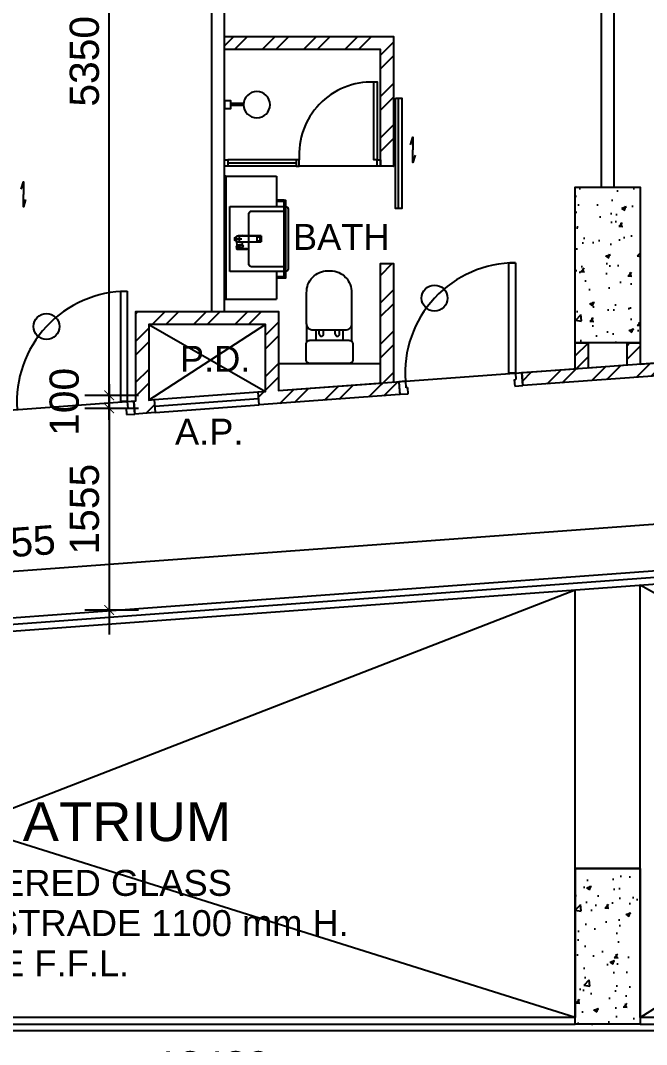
# Model space of a CAD drawing. Header units: millimetres. Extents: x 0 to 69068, y 299 to 37257.
# Drawn here: x 29977 to 34800, y 16415 to 24308 of the extents above; entities that cross this region are included whole.
import ezdxf
from ezdxf.enums import TextEntityAlignment as Align

# ---------------------------------------------------------------- set-up
doc = ezdxf.new("R2010")
doc.units = ezdxf.units.MM
doc.layers.get('Defpoints').update_dxf_attribs({"color": 8})
for name, color, linetype in [('BEAM AND COLUMN COVER', 8, 'Continuous'), ('Default', 8, 'Continuous'), ('Door', 8, 'Continuous'), ('Dry Wall', 8, 'Continuous'), ('FSD', 8, 'Continuous'), ('GBP A.P.', 8, 'Continuous'), ('GBP Dim', 8, 'Continuous'), ('GBP Text 200', 8, 'Continuous'), ('GBP Text 250', 8, 'Continuous'), ('hatch', 8, 'Continuous'), ('LP-Furn built-in', 8, 'Continuous'), ('LP-Furn built-in 2', 8, 'Continuous'), ('LP-Sanitary', 8, 'Continuous'), ('LP-WC', 8, 'Continuous'), ('PD', 8, 'Continuous'), ('PD DOOR', 8, 'Continuous'), ('SMOKE BARRIER', 8, 'Continuous'), ('TEXT', 8, 'Continuous'), ('WALL-NEW', 8, 'Continuous'), ('WALL-STRUCTURE', 8, 'Continuous'), ('WINDOW', 8, 'Continuous'), ('zzz-room mix', 8, 'Continuous')]:
    doc.layers.add(name, color=color, linetype=linetype)
doc.layers.add('LP-Nonplot', color=8, linetype='Continuous', plot=False)
doc.styles.add('BH', font='arial.ttf')
doc.dimstyles.new('200 GBP', dxfattribs={"dimscale": 1.5, "dimtxt": 150, "dimasz": 50, "dimexe": 125, "dimexo": 50, "dimgap": 50, "dimtad": 1, "dimdec": 0, "dimzin": 0, "dimdsep": 46, "dimtxsty": 'BH', "dimblk": 'ARCHTICK', "dimcen": 0.09, "dimdle": 125, "dimclrd": 9, "dimclre": 9, "dimclrt": 1, "dimadec": 0, "dimazin": 0, "dimtfac": 1, "dimtdec": 0, "dimtix": 1, "dimtmove": 2, "dimatfit": 3, "dimldrblk": 'ARCHTICK', "dimfxl": 300, "dimfxlon": 1, "dimtolj": 1, "dimtzin": 0, "dimarcsym": 0})
pattern_1 = [(50, (-578661.28, 750822.8), (364.36934, -31.87817), [38.1, -419.1]), (355, (-578661.28, 750822.8), (-70.48565, 382.11329), [30.48, -335.28]), (100.451, (-578630.9, 750820.15), (293.885, 350.23338), [32.38, -356.18]), (46.1842, (-578661.3, 750924.4), (542.15808, -84.08466), [57.15, -628.65]), (96.6356, (-578616.1, 750917.4), (474.80847, 494.8511), [48.57, -534.27]), (351.184, (-578661.3, 750924.4), (474.8092, 494.85024), [45.72, -502.92]), (21, (-578610.48, 750899), (303.22976, -204.53104), [38.1, -419.1]), (326, (-578610.48, 750899), (123.60406, 368.37593), [30.48, -335.28]), (71.4514, (-578585.2, 750881.97), (426.83298, 163.84572), [32.38, -356.18]), (37.5, (-578661.28, 750822.81), (6.177207, 169.110078), [0, -331.216, 0, -340.36, 0, -336.55]), (7.5, (-578661.28, 750822.81), (133.639325, 200.36115), [0, -194.056, 0, -323.596, 0, -128.27]), (327.5, (-578774.56, 750822.81), (271.18119, -11.457488), [0, -127, 0, -396.24, 0, -525.78]), (317.5, (-578825.36, 750822.8), (296.25836, 50.85298), [0, -165.1, 0, -263.144, 0, -373.38])]

# ---------------------------------------------------------------- blocks, each defined once
blk = doc.blocks.new('DR1CR2')
at = {"layer": 'Door'}
for p, q in [((-50, 0), (-50, -50)), ((-50, 0), (0, 0)), ((0, 0), (0, -75)), ((-62.5, -50), (-50, -50)), ((-62.5, -50), (-62.5, -100)), ((0, -75), (0, -100)), ((-62.5, -100), (0, -100))]:
    blk.add_line(p, q, dxfattribs=at)
blk = doc.blocks.new('_ArchTick')
at = {"color": 0, "const_width": 0.1}
blk.add_lwpolyline([(0.5, 0.5), (-0.5, -0.5)], dxfattribs=at)
blk = doc.blocks.new('*D295')
at = {"layer": 'Defpoints', "color": 0, "transparency": 16777216}
for p in [(33202.3, 21446.6), (39552.7, 20358.1), (33315.7, 19900.7)]:
    blk.add_point(p, dxfattribs=at)
at = {"layer": 'GBP Dim', "color": 9, "lineweight": -2, "transparency": 16777216}
for p, q in [((39425.6, 22091), (39566.4, 20171.1)), ((39214.9, 21887.5), (39626.3, 21917.7)), ((39328.3, 20341.6), (39739.7, 20371.8))]:
    blk.add_line(p, q, dxfattribs=at)
at = {"layer": 'GBP Dim', "color": 9, "lineweight": -2, "transparency": 16777216, "xscale": 75, "yscale": 75, "zscale": 75}
for p, rotation in [((39439.3, 21904), 94.19418278322694), ((39552.7, 20358.1), 274.1941827832269)]:
    blk.add_blockref('_ArchTick', p, dxfattribs=dict(at, rotation=rotation))
at = {"layer": 'GBP Dim', "transparency": 16777216, "insert": (39685.4, 21144.9), "char_height": 225, "attachment_point": 5, "rotation": 274.19418, "style": 'BH'}
blk.add_mtext('\\A1;1550', dxfattribs=at)
blk = doc.blocks.new('*D305')
at = {"layer": 'Defpoints', "color": 0, "transparency": 16777216}
for p in [(30660.6, 26768.1), (31200, 26768.1), (31200, 21418.6)]:
    blk.add_point(p, dxfattribs=at)
at = {"layer": 'GBP Dim', "color": 9, "lineweight": -2, "transparency": 16777216}
for p, q in [((30660.6, 21231.1), (30660.6, 26955.6)), ((30885.6, 26768.1), (30473.1, 26768.1)), ((30885.6, 21418.6), (30473.1, 21418.6))]:
    blk.add_line(p, q, dxfattribs=at)
at = {"layer": 'GBP Dim', "color": 9, "lineweight": -2, "transparency": 16777216, "xscale": 75, "yscale": 75, "zscale": 75}
for p, rotation in [((30660.6, 26768.1), 90), ((30660.6, 21418.6), 270)]:
    blk.add_blockref('_ArchTick', p, dxfattribs=dict(at, rotation=rotation))
at = {"layer": 'GBP Dim', "transparency": 16777216, "insert": (30470.6, 23993.6), "char_height": 225, "attachment_point": 5, "rotation": 90, "style": 'BH'}
blk.add_mtext('\\A1;5350', dxfattribs=at)
blk = doc.blocks.new('*D313')
at = {"layer": 'Defpoints', "color": 0, "transparency": 16777216}
for p in [(40666.2, 20852.2), (40700, 20392.2), (20798.3, 18932.8)]:
    blk.add_point(p, dxfattribs=at)
at = {"layer": 'GBP Dim', "color": 9, "lineweight": -2, "transparency": 16777216}
for p, q in [((40682.7, 20627.8), (40652.5, 21039.2)), ((20577.6, 19379.1), (40853.2, 20866)), ((20781, 19168.4), (20750.9, 19579.8))]:
    blk.add_line(p, q, dxfattribs=at)
at = {"layer": 'GBP Dim', "color": 9, "lineweight": -2, "transparency": 16777216, "xscale": 75, "yscale": 75, "zscale": 75}
for p, rotation in [((40666.2, 20852.2), 4.194182783227751), ((20764.6, 19392.8), 184.1941827832277)]:
    blk.add_blockref('_ArchTick', p, dxfattribs=dict(at, rotation=rotation))
at = {"layer": 'GBP Dim', "transparency": 16777216, "insert": (29811.4, 20275.5), "char_height": 225, "attachment_point": 5, "rotation": 4.19418, "style": 'BH'}
blk.add_mtext('\\A1;19955', dxfattribs=at)
blk = doc.blocks.new('*D314')
at = {"layer": 'Defpoints', "color": 0, "transparency": 16777216}
for p in [(22220, 16622.5), (40700, 16622.5), (40700, 16059.7)]:
    blk.add_point(p, dxfattribs=at)
at = {"layer": 'GBP Dim', "color": 9, "lineweight": -2, "transparency": 16777216}
for p, q in [((22220, 16284.7), (22220, 15872.2)), ((40700, 16284.7), (40700, 15872.2)), ((22032.5, 16059.7), (40887.5, 16059.7))]:
    blk.add_line(p, q, dxfattribs=at)
at = {"layer": 'GBP Dim', "color": 9, "lineweight": -2, "transparency": 16777216, "xscale": 75, "yscale": 75, "zscale": 75, "rotation": 180}
blk.add_blockref('_ArchTick', (22220, 16059.7), dxfattribs=at)
at = {"layer": 'GBP Dim', "color": 9, "lineweight": -2, "transparency": 16777216, "xscale": 75, "yscale": 75, "zscale": 75}
blk.add_blockref('_ArchTick', (40700, 16059.7), dxfattribs=at)
at = {"layer": 'GBP Dim', "transparency": 16777216, "insert": (31460, 16249.6), "char_height": 225, "attachment_point": 5, "style": 'BH'}
blk.add_mtext('\\A1;18480', dxfattribs=at)
blk = doc.blocks.new('*D374')
at = {"layer": 'Defpoints', "color": 0, "transparency": 16777216}
for p in [(31200, 21418.4), (30660.6, 21318.7), (31207.3, 21318.7)]:
    blk.add_point(p, dxfattribs=at)
at = {"layer": 'GBP Dim', "color": 9, "lineweight": -2, "transparency": 16777216}
for p, q in [((30660.6, 21418.4), (30660.6, 21493.4)), ((30885.6, 21418.4), (30473.1, 21418.4)), ((30660.6, 21418.4), (30660.6, 21318.7)), ((30885.6, 21318.7), (30473.1, 21318.7)), ((30660.6, 21318.7), (30660.6, 21243.7))]:
    blk.add_line(p, q, dxfattribs=at)
at = {"layer": 'GBP Dim', "color": 9, "lineweight": -2, "transparency": 16777216, "xscale": 75, "yscale": 75, "zscale": 75}
for p, rotation in [((30660.6, 21418.4), 270), ((30660.6, 21318.7), 90)]:
    blk.add_blockref('_ArchTick', p, dxfattribs=dict(at, rotation=rotation))
at = {"layer": 'GBP Dim', "transparency": 16777216, "insert": (30315.3, 21368.6), "char_height": 225, "attachment_point": 5, "rotation": 90, "style": 'BH'}
blk.add_mtext('\\A1;100', dxfattribs=at)
blk = doc.blocks.new('*D375')
at = {"layer": 'Defpoints', "color": 0, "transparency": 16777216}
for p in [(31207.3, 21318.7), (30660.6, 19764.1), (31201, 19764.1)]:
    blk.add_point(p, dxfattribs=at)
at = {"layer": 'GBP Dim', "color": 9, "lineweight": -2, "transparency": 16777216}
for p, q in [((30660.6, 21506.2), (30660.6, 19576.6)), ((30885.6, 21318.7), (30473.1, 21318.7)), ((30885.6, 19764.1), (30473.1, 19764.1))]:
    blk.add_line(p, q, dxfattribs=at)
at = {"layer": 'GBP Dim', "color": 9, "lineweight": -2, "transparency": 16777216, "xscale": 75, "yscale": 75, "zscale": 75}
for p, rotation in [((30660.6, 21318.7), 90), ((30660.6, 19764.1), 270)]:
    blk.add_blockref('_ArchTick', p, dxfattribs=dict(at, rotation=rotation))
at = {"layer": 'GBP Dim', "transparency": 16777216, "insert": (30470.7, 20541.4), "char_height": 225, "attachment_point": 5, "rotation": 90, "style": 'BH'}
blk.add_mtext('\\A1;1555', dxfattribs=at)
blk = doc.blocks.new('pln_shower head')
at = {"ltscale": 100}
for points in [[(101, 9.1), (200, 9.1)], [(101, -5.9), (200, -5.9)]]:
    blk.add_lwpolyline(points, dxfattribs=at)
at = {"ltscale": 0.5}
blk.add_lwpolyline([(248, 30.1), (248, -29.9), (200, -29.9), (200, 30.1)], close=True, dxfattribs=at)
at = {"ltscale": 100}
blk.add_circle((0, 0), 101.9, dxfattribs=at)
blk = doc.blocks.new('pln_toilet')
for p, q in [((-170.1, -306.5), (-170.1, -171.6)), ((-78.2, -226.9), (-78.2, -256.5)), ((-45, -226.9), (-45, -256.5)), ((44.7, -226.9), (44.7, -256.5)), ((77.9, -226.9), (77.9, -256.5)), ((175.5, -306.5), (175.5, -165.2))]:
    blk.add_line(p, q)
for points in [[(180, -30), (180, -149.3, -0.414214), (150, -179.3), (-150, -179.3, -0.414214), (-180, -149.3), (-180, -30, -0.414214), (-150, 0), (150, 0, -0.414214)], [(175.5, -306.5), (175.5, -545.1, -0.424695), (14, -715.1), (-7.8, -715.1, -0.423698), (-170.1, -545.1), (-170.1, -306.5, -0.414214), (-120.1, -256.5), (125.5, -256.5, -0.414214)]]:
    blk.add_lwpolyline(points, format="xyb", close=True)
for points in [[(-101.9, -256.5), (-101.9, -179.3)], [(102.9, -179.3), (102.9, -256.5)]]:
    blk.add_lwpolyline(points)
for centre in [(-61.6, -226.9), (61.3, -226.9)]:
    blk.add_arc(centre, 16.6, 0, 180)
blk = doc.blocks.new('SEANNOT_GROUP2')
at = {"layer": 'Default'}
blk.add_line((81.5, 351.1), (81.5, 317.9), dxfattribs=at)
blk = doc.blocks.new('SEANNOT_GROUP3')
at = {"layer": 'Default'}
blk.add_line((99.8, 335.2), (63.8, 335.2), dxfattribs=at)
blk = doc.blocks.new('ghtfdgd')
at = {"layer": 'LP-Sanitary'}
for p, q in [((79214.2, -115039.6), (79218.2, -114994.6)), ((79220.2, -114994.6), (79217.1, -115027.9)), ((79220.2, -114994.6), (79218.2, -114994.6)), ((79218.9, -115183.4), (79220.2, -114994.6)), ((79261.1, -114994.6), (79220.2, -114994.6)), ((79230.7, -114993.6), (79230.7, -114979.6)), ((79231.2, -114979.1), (79250.2, -114979.1)), ((79250.2, -114994.1), (79231.2, -114994.1)), ((79238.9, -114994.1), (79238.9, -114994.6)), ((79242.4, -114994.6), (79242.4, -114994.1)), ((79250.7, -114979.6), (79250.7, -114993.6)), ((79263.2, -114994.6), (79261.1, -114994.6)), ((79261.1, -114994.6), (79262.4, -115183.4)), ((79264.2, -115027.9), (79261.1, -114994.6)), ((79263.2, -114994.6), (79288.7, -114996.6)), ((79263.2, -114994.6), (79267.1, -115039.6)), ((79288.7, -115037.7), (79288.7, -114996.6)), ((79317.3, -115002.9), (79318.9, -114997.5)), ((79318.7, -114997.4), (79318.9, -114997.5)), ((79319.3, -114997.6), (79318.9, -114997.4)), ((79318.9, -114997.5), (79319.4, -114997.7)), ((79319.4, -114997.7), (79319.4, -115044.7)), ((79319.8, -115045.3), (79319.8, -114998.3)), ((79217.1, -115027.9), (79214.2, -115039.6)), ((79217.1, -115039.6), (79214.2, -115039.6)), ((79215.7, -115019.1), (79215.7, -115005.6)), ((79215.7, -115005.6), (79217.2, -115005.6)), ((79217.5, -115184.4), (79217.1, -115027.9)), ((79264.2, -115027.9), (79263.8, -115184.4)), ((79264.2, -115027.9), (79267.1, -115039.6)), ((79267.1, -115039.6), (79264.2, -115039.6)), ((79288.7, -115037.7), (79267.1, -115039.6)), ((79290.7, -115009.4), (79290.7, -115000.9)), ((79290.7, -115009.6), (79290.7, -115009.4)), ((79290.7, -115010.3), (79290.7, -115009.6)), ((79290.7, -115044.4), (79290.7, -115010.3)), ((79290.7, -115044.7), (79290.7, -115044.4)), ((79290.9, -115010.4), (79310.4, -115018.6)), ((79290.9, -115010.4), (79290.9, -115044.5)), ((79290.9, -115044.5), (79310.4, -115036.3)), ((79310.7, -115017.8), (79291, -115009.5)), ((79291, -115009.5), (79291, -115009.5)), ((79291, -115009.5), (79291, -115009.5)), ((79291, -115044.9), (79310.7, -115036.6)), ((79310.4, -115018.6), (79310.5, -115018.7)), ((79310.4, -115036.3), (79310.5, -115036.2)), ((79310.5, -115018.7), (79310.5, -115027.4)), ((79310.5, -115036.2), (79310.5, -115027.4)), ((79310.7, -115017.8), (79314.8, -115009.2)), ((79313.5, -115028.9), (79313.5, -115020.8)), ((79313.5, -115020.8), (79317.3, -115050.9)), ((79313.5, -115028.9), (79313.5, -115036.9)), ((79313.5, -115036.9), (79317.3, -115075.5)), ((79313.5, -115037), (79317.3, -115075.5)), ((79315.2, -115010.7), (79313.6, -115020.4)), ((79313.6, -115020.5), (79313.6, -115020.4)), ((79317.3, -115050.5), (79313.6, -115020.5)), ((79315.2, -115010.7), (79317.3, -115050.4)), ((79318, -115050.2), (79316, -115010.5)), ((79319.4, -115044.7), (79317.3, -115002.9)), ((79317.3, -115050.4), (79317.3, -115050.5)), ((79317.3, -115051.4), (79317.3, -115063.3)), ((79317.3, -115075.1), (79317.3, -115063.3)), ((79317.7, -115051.6), (79318.9, -115052.3)), ((79317.7, -115063.5), (79317.7, -115051.6)), ((79317.7, -115063.5), (79317.7, -115075.4)), ((79317.7, -115075.4), (79318.9, -115074.8)), ((79319.4, -115051), (79318, -115050.2)), ((79318, -115076), (79319.3, -115075.3)), ((79318.9, -115074.8), (79318.9, -115052.3)), ((79319.4, -115044.7), (79319.4, -115051)), ((79319.8, -115051.6), (79319.8, -115045.3)), ((79319.8, -115051.9), (79319.8, -115051.6)), ((79319.8, -115051.9), (79319.8, -115074.4)), ((79319.8, -115074.4), (79319.8, -115074.6)), ((79225, -115154.8), (79225, -115173.1)), ((79255.3, -115153.8), (79226, -115153.8)), ((79255.3, -115154), (79226, -115154)), ((79256.3, -115173.1), (79256.3, -115154.8)), ((79218.9, -115183.4), (79217.5, -115184.4)), ((79217.5, -115184.4), (79263.8, -115184.4)), ((79262.4, -115183.4), (79218.9, -115183.4)), ((79226, -115174.1), (79255.3, -115174.1)), ((79262.4, -115183.4), (79263.8, -115184.4))]:
    blk.add_line(p, q, dxfattribs=at)
for centre, radius, start, end in [((79231.2, -114979.6), 0.5, 90, 180), ((79231.2, -114993.6), 0.5, 180, 270), ((79250.2, -114979.6), 0.5, 0, 90), ((79250.2, -114993.6), 0.5, 270, 0), ((79280.3, -115017.1), 20, 56.8024, 65.16541), ((79511, -115282.7), 357.7, 125.84981, 127.98251), ((79530.3, -115308.3), 389.7, 125.92638, 127.88363), ((79301.7, -114992.9), 0.28, 69.68638, 135.20106), ((79318.5, -114997.9), 0.689, 55.95421, 80.13248), ((79319, -114998.3), 0.8, 0.00654, 61.47672), ((79240.7, -115019.1), 25, 180, 185.74251), ((79280.3, -115017.1), 20, 294.83459, 301.61275), ((79290.9, -115000.9), 0.2, 127.85265, 180), ((79290.9, -115044.7), 0.2, 180.01397, 293.04704), ((79234, -109870), 5139.5, 270.63577, 270.89969), ((79227.2, -108854.2), 6155.7, 270.59451, 270.81562), ((79288.3, -115009.7), 2.67, 3.1953, 9.33669), ((79319.7, -114996.5), 23.1, 247.12521, 247.49949), ((79339.3, -115104.4), 73.6, 112.75714, 112.87481), ((79312.3, -115020.9), 1.23, 6.09456, 11.51592), ((79308.7, -115037.4), 4.84, 5.24499, 7.19277), ((79310.7, -115037.3), 2.83, 5.64545, 8.81471), ((79314, -115009.4), 0.822, 12.82151, 37.37855), ((79314.7, -115011.5), 2.53, 77.49723, 90.78809), ((79315.1, -115009.5), 0.509, 38.0096, 78.40522), ((84763.2, -116562.2), 5664.7, 164.02206, 164.08854), ((79313.8, -115010.5), 2.18, 358.67427, 36.2852), ((79317.8, -115050.7), 0.54, 62.22165, 149.68726), ((79305.3, -115051.3), 11.9, 359.62289, 2.1624), ((79313.2, -115075.2), 4.12, 356.11976, 1.38136), ((79317.8, -115075.5), 0.494, 177.69922, 295.85307), ((79318.6, -115075.3), 0.938, 181.08912, 220.22046), ((79315.7, -115050), 2.38, 342.31294, 353.97204), ((79317.3, -115050.2), 0.738, 359.2113, 2.9985), ((79319, -115074.6), 0.786, 294.19625, 0.49169), ((79319.1, -115051.6), 0.688, 1.5121, 63.73401)]:
    blk.add_arc(centre, radius, start, end, dxfattribs=at)
for centre, major_axis, ratio, start_param, end_param in [((79301.6, -114992.9), (0.117, -0.162), 0.844851, 2.109561, 3.167674), ((79318.4, -114998), (-0.211, -0.772), 0.117484, 2.694436, 3.141054), ((79318.5, -114998.1), (-0.382, -0.703), 0.237912, 2.705017, 3.14394), ((79319, -114998.3), (-0.382, -0.703), 0.237912, 2.705017, 3.141091), ((79319, -114998.3), (-0.8, 0), 0.876594, 3.141494, 4.164132), ((79290.9, -115000.9), (0.2, 0), 0.870233, 1.308042, 3.141593), ((79290.9, -115009.4), (0.2, 0), 0.870251, 1.333095, 3.141593), ((79290.9, -115010.3), (0.2, 0), 0.5, 3.141593, 4.712389), ((79290.9, -115044.4), (0.2, 0), 0.5, 3.141593, 4.712389), ((79290.9, -115000.9), (0.123, -0.158), 0.834595, 2.099205, 3.141593), ((79290.9, -115000.9), (0.123, -0.158), 0.834595, 3.141593, 3.165459), ((79290.9, -115010), (0.077, 0.836), 0.04975, 4.217846, 5.325586), ((79290.9, -115044.1), (-0.077, 0.836), 0.04975, 2.065339, 3.17308), ((79310.4, -115018.2), (-0.311, -0.737), 0.21898, 1.092037, 2.210933), ((79310.4, -115035.9), (-0.311, 0.737), 0.21898, 2.049556, 3.141593), ((79310.5, -115018.3), (-0.309, -0.738), 0.217421, 1.09135, 2.210755), ((79310.5, -115035.8), (-0.309, 0.738), 0.217421, 2.050243, 3.169648), ((79310.4, -115035.9), (-0.311, 0.737), 0.21898, 3.141593, 3.168451), ((79314.3, -115020.6), (-0.782, -0.167), 0.921627, 5.682069, 6.099643), ((79314.3, -115020.8), (-0.794, -0.099), 0.898005, 5.760928, 6.175764), ((79314.3, -115036.7), (0.793, 0.106), 0.789486, 3.026004, 3.133916), ((79314.3, -115036.9), (0.796, 0.077), 0.827125, 3.057559, 3.141593), ((79315.1, -115009.6), (0.173, 0.708), 0.018166, 0.444134, 0.918054), ((79315.3, -115009.6), (0.412, 0.321), 0.549065, 0.513637, 1.195391), ((79315.7, -115010.9), (-0.499, -0.026), 0.868619, 4.118709, 5.82428), ((79316.8, -115003.6), (0.961, -0.275), 0.902908, 1.271288, 1.565184), ((79317.8, -115050.6), (-0.5, -0.016), 0.857677, 4.139605, 5.842177), ((79317.8, -115050.9), (-0.5, -0.02), 0.273668, 4.356492, 6.23412), ((79317.8, -115063.3), (-0.5, 0), 0.5, 0.054498, 1.448623), ((79317.8, -115075.5), (-0.494, 0.079), 0.969108, 0.192451, 2.070079), ((79319, -115045.3), (-0.8, 0), 0.876594, 3.141494, 4.164132), ((79226, -115154.8), (-1, 0), 0.992546, 4.712389, 6.283185), ((79226, -115154.9), (1, 0), 0.890286, 1.570796, 3.141593), ((79255.3, -115154.8), (-1, 0), 0.992546, 3.141593, 4.712389), ((79255.3, -115154.9), (1, 0), 0.890286, 0, 1.570796), ((79226, -115173.1), (1, 0), 0.992546, 3.141593, 4.712389), ((79255.3, -115173.1), (1, 0), 0.992546, 4.712389, 6.283185)]:
    blk.add_ellipse(centre, major_axis=major_axis, ratio=ratio, start_param=start_param, end_param=end_param, dxfattribs=at)
for points, degree in [([(79301.8, -114992.7), (79301.7, -114992.6), (79301.7, -114992.7), (79301.6, -114992.7)], 3), ([(79318.6, -114997.3), (79316.3, -114996.6), (79310.7, -114995.1), (79301.8, -114992.7)], 3), ([(79313.5, -115028.9), (79313.5, -115028.4), (79313.4, -115028), (79312.3, -115027.4), (79311.4, -115027.4), (79310.5, -115027.4)], 5), ([(79317.9, -115075.9), (79317.9, -115076), (79318, -115076), (79318, -115075.9)], 3)]:
    blk.add_open_spline(points, degree=degree, dxfattribs=at)
for points, knots in [([(79301.6, -114992.7), (79301.9, -114992.8), (79302.2, -114992.9), (79302.5, -114993), (79305, -114993.6), (79307.5, -114994.3), (79310.1, -114995), (79312.9, -114995.8), (79315.8, -114996.6), (79318.7, -114997.4)], [0, 0, 0, 0, 0.051688, 0.051688, 0.051688, 0.494848, 0.494848, 0.494848, 1, 1, 1, 1]), ([(79318.7, -114997.4), (79318.6, -114997.5), (79318.6, -114997.7), (79318.5, -114997.9), (79318.2, -114999), (79317.9, -115000.1), (79317.5, -115001.2), (79317.4, -115001.7), (79317.2, -115002.2), (79317.1, -115002.7)], [0, 0, 0, 0, 0.095324, 0.095324, 0.095324, 0.707603, 0.707603, 0.707603, 1, 1, 1, 1]), ([(79291, -115009.5), (79291, -115009.5), (79290.9, -115009.5), (79290.8, -115009.6), (79290.7, -115009.6), (79290.7, -115009.6)], [0, 0, 0, 0, 0.5, 0.5, 1, 1, 1, 1]), ([(79291, -115000.7), (79291, -115000.8), (79291, -115000.8), (79291, -115000.9), (79291, -115001.2), (79291, -115001.4), (79291, -115001.7), (79291, -115002.7), (79291, -115003.8), (79291, -115004.8), (79291, -115006.3), (79291, -115007.8), (79291, -115009.2)], [0, 0, 0, 0, 0.02306, 0.02306, 0.02306, 0.115301, 0.115301, 0.115301, 0.484264, 0.484264, 0.484264, 1, 1, 1, 1]), ([(79310.5, -115018.7), (79310.9, -115018.8), (79311.2, -115019), (79311.9, -115019.4), (79312.2, -115019.7), (79312.8, -115020.1), (79313, -115020.3), (79313.4, -115020.5), (79313.5, -115020.5), (79313.5, -115020.7)], [0, 0, 0, 0, 0.25, 0.25, 0.5, 0.5, 0.75, 0.75, 1, 1, 1, 1]), ([(79310.5, -115036.2), (79310.9, -115036.1), (79311.2, -115035.9), (79311.9, -115035.6), (79312.2, -115035.5), (79312.8, -115035.6), (79313, -115035.7), (79313.4, -115036.2), (79313.5, -115036.5), (79313.5, -115036.8)], [0, 0, 0, 0, 0.25, 0.25, 0.5, 0.5, 0.75, 0.75, 1, 1, 1, 1]), ([(79313.6, -115020.4), (79313.5, -115020.2), (79313.5, -115020), (79313.3, -115019.6), (79313.2, -115019.3), (79312.7, -115018.8), (79312.3, -115018.6), (79311.6, -115018.2), (79311.2, -115018), (79310.8, -115017.9)], [0, 0, 0, 0, 0.25, 0.25, 0.5, 0.5, 0.75, 0.75, 1, 1, 1, 1]), ([(79310.8, -115036.5), (79311, -115036.5), (79311.3, -115036.3), (79311.8, -115036.2), (79312.2, -115036.1), (79312.5, -115036), (79312.8, -115036), (79313, -115036), (79313.1, -115036.1), (79313.2, -115036.2), (79313.4, -115036.3), (79313.5, -115036.6), (79313.5, -115036.7), (79313.5, -115036.8)], [0, 0, 0, 0, 0.124812, 0.2213171, 0.3092796, 0.3899271, 0.4711589, 0.5451559, 0.6166529, 0.6889172, 0.7974179, 0.8896188, 0.9816515, 0.9816515, 0.9816515, 0.9816515]), ([(79314.8, -115009.2), (79314.8, -115009.2), (79314.9, -115009.2), (79314.9, -115009.2), (79315, -115009.2), (79315, -115009.2), (79315.1, -115009.2), (79315.2, -115009.2)], [0, 0, 0, 0, 0.25, 0.25, 0.5, 0.5, 1, 1, 1, 1]), ([(79317.1, -115002.7), (79317, -115003), (79316.9, -115003.3), (79316.8, -115003.6), (79316.5, -115004.7), (79316.2, -115005.8), (79315.9, -115006.9), (79315.7, -115007.6), (79315.4, -115008.3), (79315.2, -115009)], [0, 0, 0, 0, 0.131954, 0.131954, 0.131954, 0.659772, 0.659772, 0.659772, 1, 1, 1, 1]), ([(79315.2, -115009.2), (79315.2, -115009.2), (79315.2, -115009.2), (79315.2, -115009.2), (79315.2, -115009.2), (79315.2, -115009.2)], [0, 0, 0, 0, 0.5, 0.5, 1, 1, 1, 1]), ([(79315.2, -115009.2), (79315.3, -115009.3), (79315.3, -115009.4), (79315.3, -115009.5), (79315.3, -115009.6), (79315.3, -115009.8), (79315.3, -115009.8), (79315.3, -115009.9), (79315.3, -115010), (79315.2, -115010.2), (79315.2, -115010.3), (79315.2, -115010.5), (79315.2, -115010.6), (79315.2, -115010.7)], [0, 0, 0, 0, 0.125, 0.125, 0.25, 0.25, 0.375, 0.375, 0.5, 0.5, 0.75, 0.75, 1, 1, 1, 1]), ([(79317.3, -115050.5), (79317.3, -115050.5), (79317.3, -115050.5), (79317.3, -115050.6), (79317.3, -115050.6), (79317.3, -115050.7), (79317.3, -115050.8), (79317.3, -115050.9)], [0, 0, 0, 0, 0.25, 0.25, 0.5, 0.5, 1, 1, 1, 1]), ([(79317.3, -115051.4), (79317.3, -115051.5), (79317.3, -115051.5), (79317.5, -115051.6), (79317.6, -115051.6), (79317.7, -115051.6)], [0, 0, 0, 0, 0.5, 0.5, 1, 1, 1, 1]), ([(79317.3, -115075.1), (79317.3, -115075.2), (79317.3, -115075.2), (79317.5, -115075.3), (79317.6, -115075.3), (79317.7, -115075.4)], [0, 0, 0, 0, 0.5, 0.5, 1, 1, 1, 1]), ([(79317.7, -115051.6), (79317.7, -115051.6), (79317.7, -115051.5), (79317.8, -115051.4), (79317.8, -115051.3), (79317.8, -115051.1), (79317.8, -115051), (79317.9, -115050.9), (79317.9, -115050.8), (79317.9, -115050.7)], [0, 0, 0, 0, 0.25, 0.25, 0.5, 0.5, 0.75, 0.75, 1, 1, 1, 1]), ([(79319.4, -115051), (79319.4, -115051), (79319.4, -115051), (79319.4, -115051), (79319.4, -115051), (79319.4, -115051), (79319.4, -115051), (79319.4, -115051.1), (79319.4, -115051.1), (79319.4, -115051.2), (79319.4, -115051.2), (79319.3, -115051.3), (79319.3, -115051.3), (79319.3, -115051.4), (79319.3, -115051.5), (79319.2, -115051.6), (79319.2, -115051.6), (79319.1, -115051.7), (79319.1, -115051.8), (79319, -115051.9), (79319, -115052), (79318.9, -115052.1), (79318.9, -115052.1), (79318.9, -115052.2), (79318.9, -115052.3), (79318.9, -115052.3), (79318.9, -115052.3), (79318.9, -115052.3), (79318.9, -115052.3), (79318.9, -115052.3), (79318.9, -115052.3)], [0, 0, 0, 0, 0.000034, 0.000034, 0.000034, 0.03445, 0.03445, 0.03445, 0.175251, 0.175251, 0.175251, 0.317196, 0.317196, 0.317196, 0.479622, 0.479622, 0.479622, 0.662074, 0.662074, 0.662074, 0.829132, 0.829132, 0.829132, 0.958486, 0.958486, 0.958486, 0.999966, 0.999966, 0.999966, 1, 1, 1, 1]), ([(79319.8, -115051.9), (79319.8, -115052), (79319.7, -115052), (79319.7, -115052.1), (79319.6, -115052.2), (79319.4, -115052.3), (79319.3, -115052.3), (79319.1, -115052.3), (79319, -115052.3), (79318.9, -115052.3)], [0, 0, 0, 0, 0.25, 0.25, 0.5, 0.5, 0.75, 0.75, 1, 1, 1, 1]), ([(79319.8, -115074.4), (79319.8, -115074.5), (79319.7, -115074.5), (79319.7, -115074.6), (79319.6, -115074.7), (79319.4, -115074.8), (79319.3, -115074.8), (79319.1, -115074.8), (79319, -115074.8), (79318.9, -115074.8)], [0, 0, 0, 0, 0.25, 0.25, 0.5, 0.5, 0.75, 0.75, 1, 1, 1, 1]), ([(79319.3, -115075.3), (79319.3, -115075.3), (79319.3, -115075.3), (79319.2, -115075.3), (79319.2, -115075.3), (79319.1, -115075.3), (79319.1, -115075.2), (79319, -115075.2), (79319, -115075.1), (79318.9, -115075.1), (79318.9, -115075), (79318.9, -115074.9), (79318.9, -115074.9), (79318.9, -115074.9), (79318.9, -115074.8), (79318.9, -115074.8), (79318.9, -115074.8), (79318.9, -115074.8), (79318.9, -115074.8)], [0.3296223, 0.3296223, 0.3296223, 0.3296223, 0.4796217, 0.4796217, 0.4796217, 0.6620737, 0.6620737, 0.6620737, 0.829132, 0.829132, 0.829132, 0.9584856, 0.9584856, 0.9584856, 0.9999655, 0.9999655, 0.9999655, 1, 1, 1, 1])]:
    blk.add_open_spline(points, degree=3, knots=knots, dxfattribs=at)
at = {"layer": 'LP-Nonplot'}
for name in ['SEANNOT_GROUP3', 'SEANNOT_GROUP2']:
    blk.add_blockref(name, (79159.1, -115352.3), dxfattribs=at)
blk = doc.blocks.new('SINK')
at = {"layer": 'LP-Sanitary'}
blk.add_line((-74936.8, -44774), (-75436.8, -44774), dxfattribs=at)
blk.add_lwpolyline([(-75436.8, -44774), (-75436.8, -45203.2, 0.414214), (-75416.8, -45223.2), (-74956.8, -45223.2, 0.414214), (-74936.8, -45203.2), (-74936.8, -44774)], format="xyb", dxfattribs=at)
blk.add_lwpolyline([(-75401.8, -44941.1), (-75401.8, -45183.3, 0.414117), (-75381.8, -45203.2), (-74991.8, -45203.2, 0.41431), (-74971.8, -45183.2), (-74971.8, -44941.1, 0.414117), (-74991.8, -44921.1), (-75381.8, -44921.1, 0.41431)], format="xyb", close=True, dxfattribs=at)
at = {"layer": 'LP-Furn built-in'}
blk.add_blockref('ghtfdgd', (-154427.4, 70168.1), dxfattribs=at)
blk = doc.blocks.new('pln_sink 1100x380')
at = {"ltscale": 1000}
for p, q in [((0, 0), (400, 0)), ((400, 0), (400, -235)), ((459.9, -184.9), (400, -184.9)), ((459.9, -194.9), (400, -194.9)), ((400, -735), (400, -950)), ((459.9, -776.6), (400, -776.6)), ((459.9, -786.6), (400, -786.6)), ((0, -950), (400, -950))]:
    blk.add_line(p, q, dxfattribs=at)
for points in [[(10, -950), (10, 0), (0, 0), (0, -950), (10, -950)], [(10, 0), (10, -950), (0, -950), (0, 0), (10, 0)]]:
    blk.add_lwpolyline(points, dxfattribs=at)
at = {"ltscale": 200}
blk.add_lwpolyline([(459.9, -184.9), (468.4, -184.9), (468.4, -786.6), (459.9, -786.6)], close=True, dxfattribs=at)
at = {"layer": 'LP-Furn built-in', "extrusion": (0, 0, -1), "zscale": -1, "rotation": 270}
blk.add_blockref('SINK', (44734, -75671.8), dxfattribs=at)

msp = doc.modelspace()

# ---------------------------------------------------------------- hatches: boundary and pattern name
at = {"layer": 'hatch'}
h = msp.add_hatch(dxfattribs=at)
h.set_pattern_fill('ANSI32', color=256, scale=600, style=0)
h.set_pattern_definition([(45, (-2500, -11527.6), (-159.099, 159.099), []), (45, (-2393.93, -11527.6), (-159.099, 159.099), [])])
h.paths.add_polyline_path([(31550, 24184.3), (32850, 24184.3), (32850, 23184.3), (32750, 23184.3), (32750, 24084.3), (31550, 24084.3)])
edge = h.paths.add_edge_path()
edge.add_line((32892.7, 21524.2), (32900, 21424.5))
edge.add_line((32900, 21424.5), (31815.1, 21344.9))
edge.add_line((31815.1, 21344.9), (31807.8, 21444.7))
edge.add_line((31807.8, 21444.7), (31865, 21448.9))
edge.add_line((31865, 21448.9), (31865, 21963.9))
edge.add_line((31865, 21963.9), (30965, 21963.9))
edge.add_line((30965, 21963.9), (30965, 21382.9))
edge.add_line((30965, 21382.9), (31007.6, 21386))
edge.add_line((31007.6, 21386), (31014.9, 21286.3))
edge.add_line((31014.9, 21286.3), (30857.3, 21274.7))
edge.add_line((30857.3, 21274.7), (30850, 21374.4))
edge.add_line((30850, 21374.4), (30865, 21375.5))
edge.add_line((30865, 21375.5), (30865, 22063.9))
edge.add_line((30865, 22063.9), (31965, 22063.9))
edge.add_line((31965, 22063.9), (31965, 21456.2))
edge.add_line((31965, 21456.2), (32750, 21513.8))
edge.add_line((32750, 21513.8), (32750, 22434.3))
edge.add_line((32750, 22434.3), (32850, 22434.3))
edge.add_line((32850, 22434.3), (32850, 21521.1))
h.paths.add_polyline_path([(34350, 21822.5), (34350, 21631.1), (34650, 21653.1), (34650, 21822.5), (34750, 21822.5), (34750, 21660.4), (35160.2, 21690.5), (35167.5, 21590.8), (33847.5, 21494), (33840.1, 21593.7), (34250, 21623.8), (34250, 21822.5)])
h = msp.add_hatch(dxfattribs=at)
h.set_pattern_fill('AR-CONC', color=256, scale=2, style=0)
h.set_pattern_definition(pattern_1)
h.paths.add_polyline_path([(34750, 21822.5), (34250, 21822.5), (34250, 23022.5), (34750, 23022.5)])
h = msp.add_hatch(dxfattribs=at)
h.set_pattern_fill('AR-CONC', color=256, scale=2, style=0)
h.set_pattern_definition(pattern_1)
h.paths.add_polyline_path([(34750, 16572.5), (34250, 16572.5), (34250, 17772.5), (34750, 17772.5)])

# ---------------------------------------------------------------- linework, layer by layer
at = {"layer": 'BEAM AND COLUMN COVER'}
for points in [[(34250, 17772.5), (34250, 19919.2)], [(34750, 17772.5), (34750, 19955.9)]]:
    msp.add_lwpolyline(points, dxfattribs=at)
at = {"layer": 'Door'}
for points in [[(33790.3, 22440.1, 0.43582), (32942.6, 21527.9)], [(30800.1, 22220.8, 0.43582), (29952.4, 21308.6)]]:
    msp.add_lwpolyline(points, format="xyb", dxfattribs=at)
for points in [[(33790.3, 22440.1), (33790.3, 21590.1), (33740.3, 21590.1), (33740.3, 22440.1), (33790.3, 22440.1)], [(30800.1, 22220.8), (30800.1, 21370.8), (30750.1, 21370.8), (30750.1, 22220.8), (30800.1, 22220.8)]]:
    msp.add_lwpolyline(points, dxfattribs=at)
at = {"layer": 'Dry Wall'}
msp.add_lwpolyline([(34450, 23022.5), (34550, 23022.5), (34550, 26995.5), (34450, 26988.1)], close=True, dxfattribs=at)
msp.add_lwpolyline([(31450, 22063.9), (31550, 22063.9), (31550, 26775.5), (31450, 26768.1), (31450, 22063.9)], dxfattribs=at)
at = {"layer": 'FSD'}
for centre in [(33167.6, 22168.7), (30177.5, 21949.4)]:
    msp.add_circle(centre, 100, dxfattribs=at)
at = {"layer": 'hatch', "ltscale": 50}
for p, q in [((34750, 16622.5), (40694.5, 20391.8)), ((25750, 16622.5), (34250, 19919.2)), ((40700, 16622.5), (34750, 19955.9)), ((34250, 16622.5), (25750, 19295.9))]:
    msp.add_line(p, q, dxfattribs=at)
at = {"layer": 'LP-Furn built-in 2'}
msp.add_lwpolyline([(32865.1, 23709.3), (32915.1, 23709.3), (32915.1, 22859.3), (32865.1, 22859.3)], close=True, dxfattribs=at)
for points in [[(32890.1, 22859.3), (32890.1, 23709.3)], [(32982.8, 23350.1), (33000, 23407.7), (33000, 23310.4)], [(33017.2, 23270.7), (33000, 23213.1), (33000, 23310.4)], [(29982.8, 23007.8), (30000, 23065.4), (30000, 22968.1)], [(30017.2, 22928.4), (30000, 22870.9), (30000, 22968.1)]]:
    msp.add_lwpolyline(points, dxfattribs=at)
at = {"layer": 'LP-Sanitary'}
msp.add_line((32100, 23184.3), (31575, 23184.3), dxfattribs=at)
msp.add_lwpolyline([(32700, 23833.7, 0.444386), (32125, 23234.3)], format="xyb", dxfattribs=at)
for points in [[(32700, 23834.3), (32725, 23834.3), (32725, 23234.3), (32700, 23234.3)], [(32125, 23234.3), (32100, 23234.3), (32100, 23184.3), (32125, 23184.3)], [(32725, 23234.3), (32750, 23234.3), (32750, 23184.3), (32725, 23184.3)]]:
    msp.add_lwpolyline(points, close=True, dxfattribs=at)
for points in [[(31550, 23234.3), (31575, 23234.3), (31575, 23184.3), (31550, 23184.3), (31550, 23234.3)], [(32100, 23234.3), (31575, 23234.3), (31575, 23234.3)], [(32100, 23209.3), (31575, 23209.3)], [(32725, 23184.3), (32125, 23184.3)]]:
    msp.add_lwpolyline(points, dxfattribs=at)
at = {"layer": 'LP-WC'}
msp.add_line((31965, 21663.8), (32750, 21663.8), dxfattribs=at)
at = {"layer": 'PD', "ltscale": 20}
for p, q in [((30965, 21963.9), (31865, 21448.9)), ((31865, 21963.9), (30965, 21382.9))]:
    msp.add_line(p, q, dxfattribs=at)
at = {"layer": 'PD'}
for p, q in [((31007.6, 21386), (31807.8, 21444.7)), ((31014.9, 21286.3), (31815.1, 21344.9))]:
    msp.add_line(p, q, dxfattribs=at)
at = {"layer": 'PD DOOR'}
msp.add_line((31011.2, 21336.1), (31811.5, 21394.8), dxfattribs=at)
at = {"layer": 'SMOKE BARRIER', "ltscale": 1000}
msp.add_lwpolyline([(34750, 16522.5), (40800, 16522.5), (40800, 20499.8), (20625.2, 19020.3), (22163.7, 16522.5)], close=True, dxfattribs=at)
at = {"layer": 'WALL-NEW'}
for points in [[(31550, 24184.3), (32850, 24184.3), (32850, 23184.3), (32750, 23184.3), (32750, 24084.3), (31550, 24084.3), (31550, 24184.3)], [(32892.7, 21524.2), (32900, 21424.5), (31815.1, 21344.9), (31807.8, 21444.7), (31865, 21448.9), (31865, 21963.9), (30965, 21963.9), (30965, 21382.9), (31007.6, 21386), (31014.9, 21286.3), (30857.3, 21274.7), (30850, 21374.4), (30865, 21375.5), (30865, 22063.9), (31965, 22063.9), (31965, 21456.2), (32750, 21513.8), (32750, 22434.3), (32850, 22434.3), (32850, 21521.1)], [(34350, 21822.5), (34350, 21631.1), (34650, 21653.1), (34650, 21822.5), (34750, 21822.5), (34750, 21660.4), (35160.2, 21690.5), (35167.5, 21590.8), (33847.5, 21494), (33840.1, 21593.7), (34250, 21623.8), (34250, 21822.5), (34350, 21822.5)], [(32850, 21521.1), (32892.7, 21524.2)]]:
    msp.add_lwpolyline(points, dxfattribs=at)
at = {"layer": 'WALL-STRUCTURE'}
for points in [[(34750, 21822.5), (34250, 21822.5), (34250, 23022.5), (34750, 23022.5)], [(34750, 16572.5), (34250, 16572.5), (34250, 17772.5), (34750, 17772.5)]]:
    msp.add_lwpolyline(points, close=True, dxfattribs=at)
at = {"layer": 'WINDOW'}
for points in [[(34750, 16572.5), (40750, 16572.5), (40750, 20446), (20710.9, 18976.5), (22191.7, 16572.5), (25250, 16572.5)], [(40700, 16622.5), (34750, 16622.5), (34750, 17772.5), (34250, 17772.5), (34250, 16622.5), (25750, 16622.5), (25750, 17772.5), (25250, 17772.5), (25250, 16622.5), (22219, 16622.5), (22219, 16622.5), (20798.3, 18932.8), (40700, 20392.2), (40700, 16622.5)], [(34250, 17772.5), (34250, 19919.2)], [(34750, 17772.5), (34750, 19955.9)], [(25750, 16572.5), (34250, 16572.5)]]:
    msp.add_lwpolyline(points, dxfattribs=at)
at = {"layer": 'zzz-room mix'}
msp.add_lwpolyline([(19450, 20538.4), (21150, 20663.1), (21950, 20721.8), (21950, 21452.1), (23050, 21452.1), (23050, 20802.4), (27950, 21161.8), (27950, 21892.1), (29050, 21892.1), (29050, 21242.4), (30865, 21375.5), (30865, 22063.9), (31965, 22063.9), (31965, 21456.2), (37035, 21828)], dxfattribs=at)

# ---------------------------------------------------------------- block references
at = {"layer": 'Door'}
for p, rotation in [((33840.1, 21593.7), 4.194154122729603), ((30850, 21374.4), 4.194154122729267)]:
    msp.add_blockref('DR1CR2', p, dxfattribs=dict(at, rotation=rotation))
at = {"layer": 'Door', "extrusion": (0, 0, -1), "zscale": -1, "rotation": 355.8058458772704}
msp.add_blockref('DR1CR2', (-32892.7, 21524.2), dxfattribs=at)
at = {"layer": 'LP-Sanitary', "xscale": -1}
msp.add_blockref('pln_shower head', (31797.9, 23659.1), dxfattribs=at)
at = {"layer": 'LP-Sanitary'}
msp.add_blockref('pln_sink 1100x380', (31550, 23109.1), dxfattribs=at)
at = {"layer": 'LP-Sanitary', "rotation": 180}
msp.add_blockref('pln_toilet', (32357.5, 21663.8), dxfattribs=at)

# ---------------------------------------------------------------- texts
at = {"layer": 'GBP A.P.', "style": 'BH'}
msp.add_text('A.P.', height=200, rotation=0.00004, dxfattribs=at).set_placement((31431.5, 21038.7), align=Align.CENTER)
at = {"layer": 'GBP Text 200', "style": 'BH'}
msp.add_text('BATH', height=200, dxfattribs=at).set_placement((32448.6, 22539.7), align=Align.CENTER)
for s, p in [('TEMPERED GLASS', (29044.6, 17561)), ('BALUSTRADE 1100 mm H.', (29044.6, 17251.1)), ('ABOVE F.F.L.', (29044.6, 16941.2))]:
    msp.add_text(s, height=200, dxfattribs=at).set_placement(p)
at = {"layer": 'GBP Text 250', "style": 'BH'}
msp.add_text('ATRIUM', height=300, dxfattribs=at).set_placement((30797.6, 17982.9), align=Align.CENTER)
at = {"layer": 'TEXT', "style": 'BH'}
msp.add_text('P.D.', height=200, rotation=0.00004, dxfattribs=at).set_placement((31477.1, 21600.3), align=Align.CENTER)

# ---------------------------------------------------------------- dimensions: what is measured, and where the dimension line sits
at = {"layer": 'GBP Dim'}
for base, p1, p2, angle, picture, middle, dimtype in [((30660.5781, 26768.1467), (31199.978, 21418.6402), (31200, 26768.1467), 90, '*D305', (30470.6225, 23993.6464), 160), ((30660.6, 21318.7), (31200, 21418.4), (31207.3, 21318.7), 90, '*D374', (30315.3, 21368.6), 160), ((40666.2, 20852.2), (20798.3, 18932.8), (40700, 20392.2), 4.19418, '*D313', (29811.4, 20275.5), 161)]:
    dim = msp.add_linear_dim(base=base, p1=p1, p2=p2, angle=angle, dimstyle='200 GBP', override={"dimclrt": 256, "dimfxl": 150}, dxfattribs=at)
    dim.commit()
    dim.dimension.update_dxf_attribs({"geometry": picture, "text_midpoint": middle, "dimtype": dimtype})
dim = msp.add_aligned_dim(p1=(33202.3, 21446.6), p2=(33315.7, 19900.7), distance=6253.8, dimstyle='200 GBP', override={"dimclrt": 256, "dimfxl": 150}, dxfattribs=at)
dim.commit()
dim.dimension.update_dxf_attribs({"geometry": '*D295', "text_midpoint": (39685.4, 21144.9)})
dim = msp.add_linear_dim(base=(30660.6, 19764.1), p1=(31207.3, 21318.7), p2=(31201, 19764.1), angle=90, dimstyle='200 GBP', override={"dimclrt": 256, "dimfxl": 150}, dxfattribs=at)
dim.commit()
dim.dimension.update_dxf_attribs({"geometry": '*D375', "text_midpoint": (30470.7, 20541.4)})
dim = msp.add_linear_dim(base=(40700, 16059.7), p1=(22220, 16622.5), p2=(40700, 16622.5), dimstyle='200 GBP', override={"dimclrt": 256, "dimfxl": 150}, dxfattribs=at)
dim.commit()
dim.dimension.update_dxf_attribs({"geometry": '*D314', "text_midpoint": (31460, 16249.6)})

doc.saveas('drawing.dxf')
